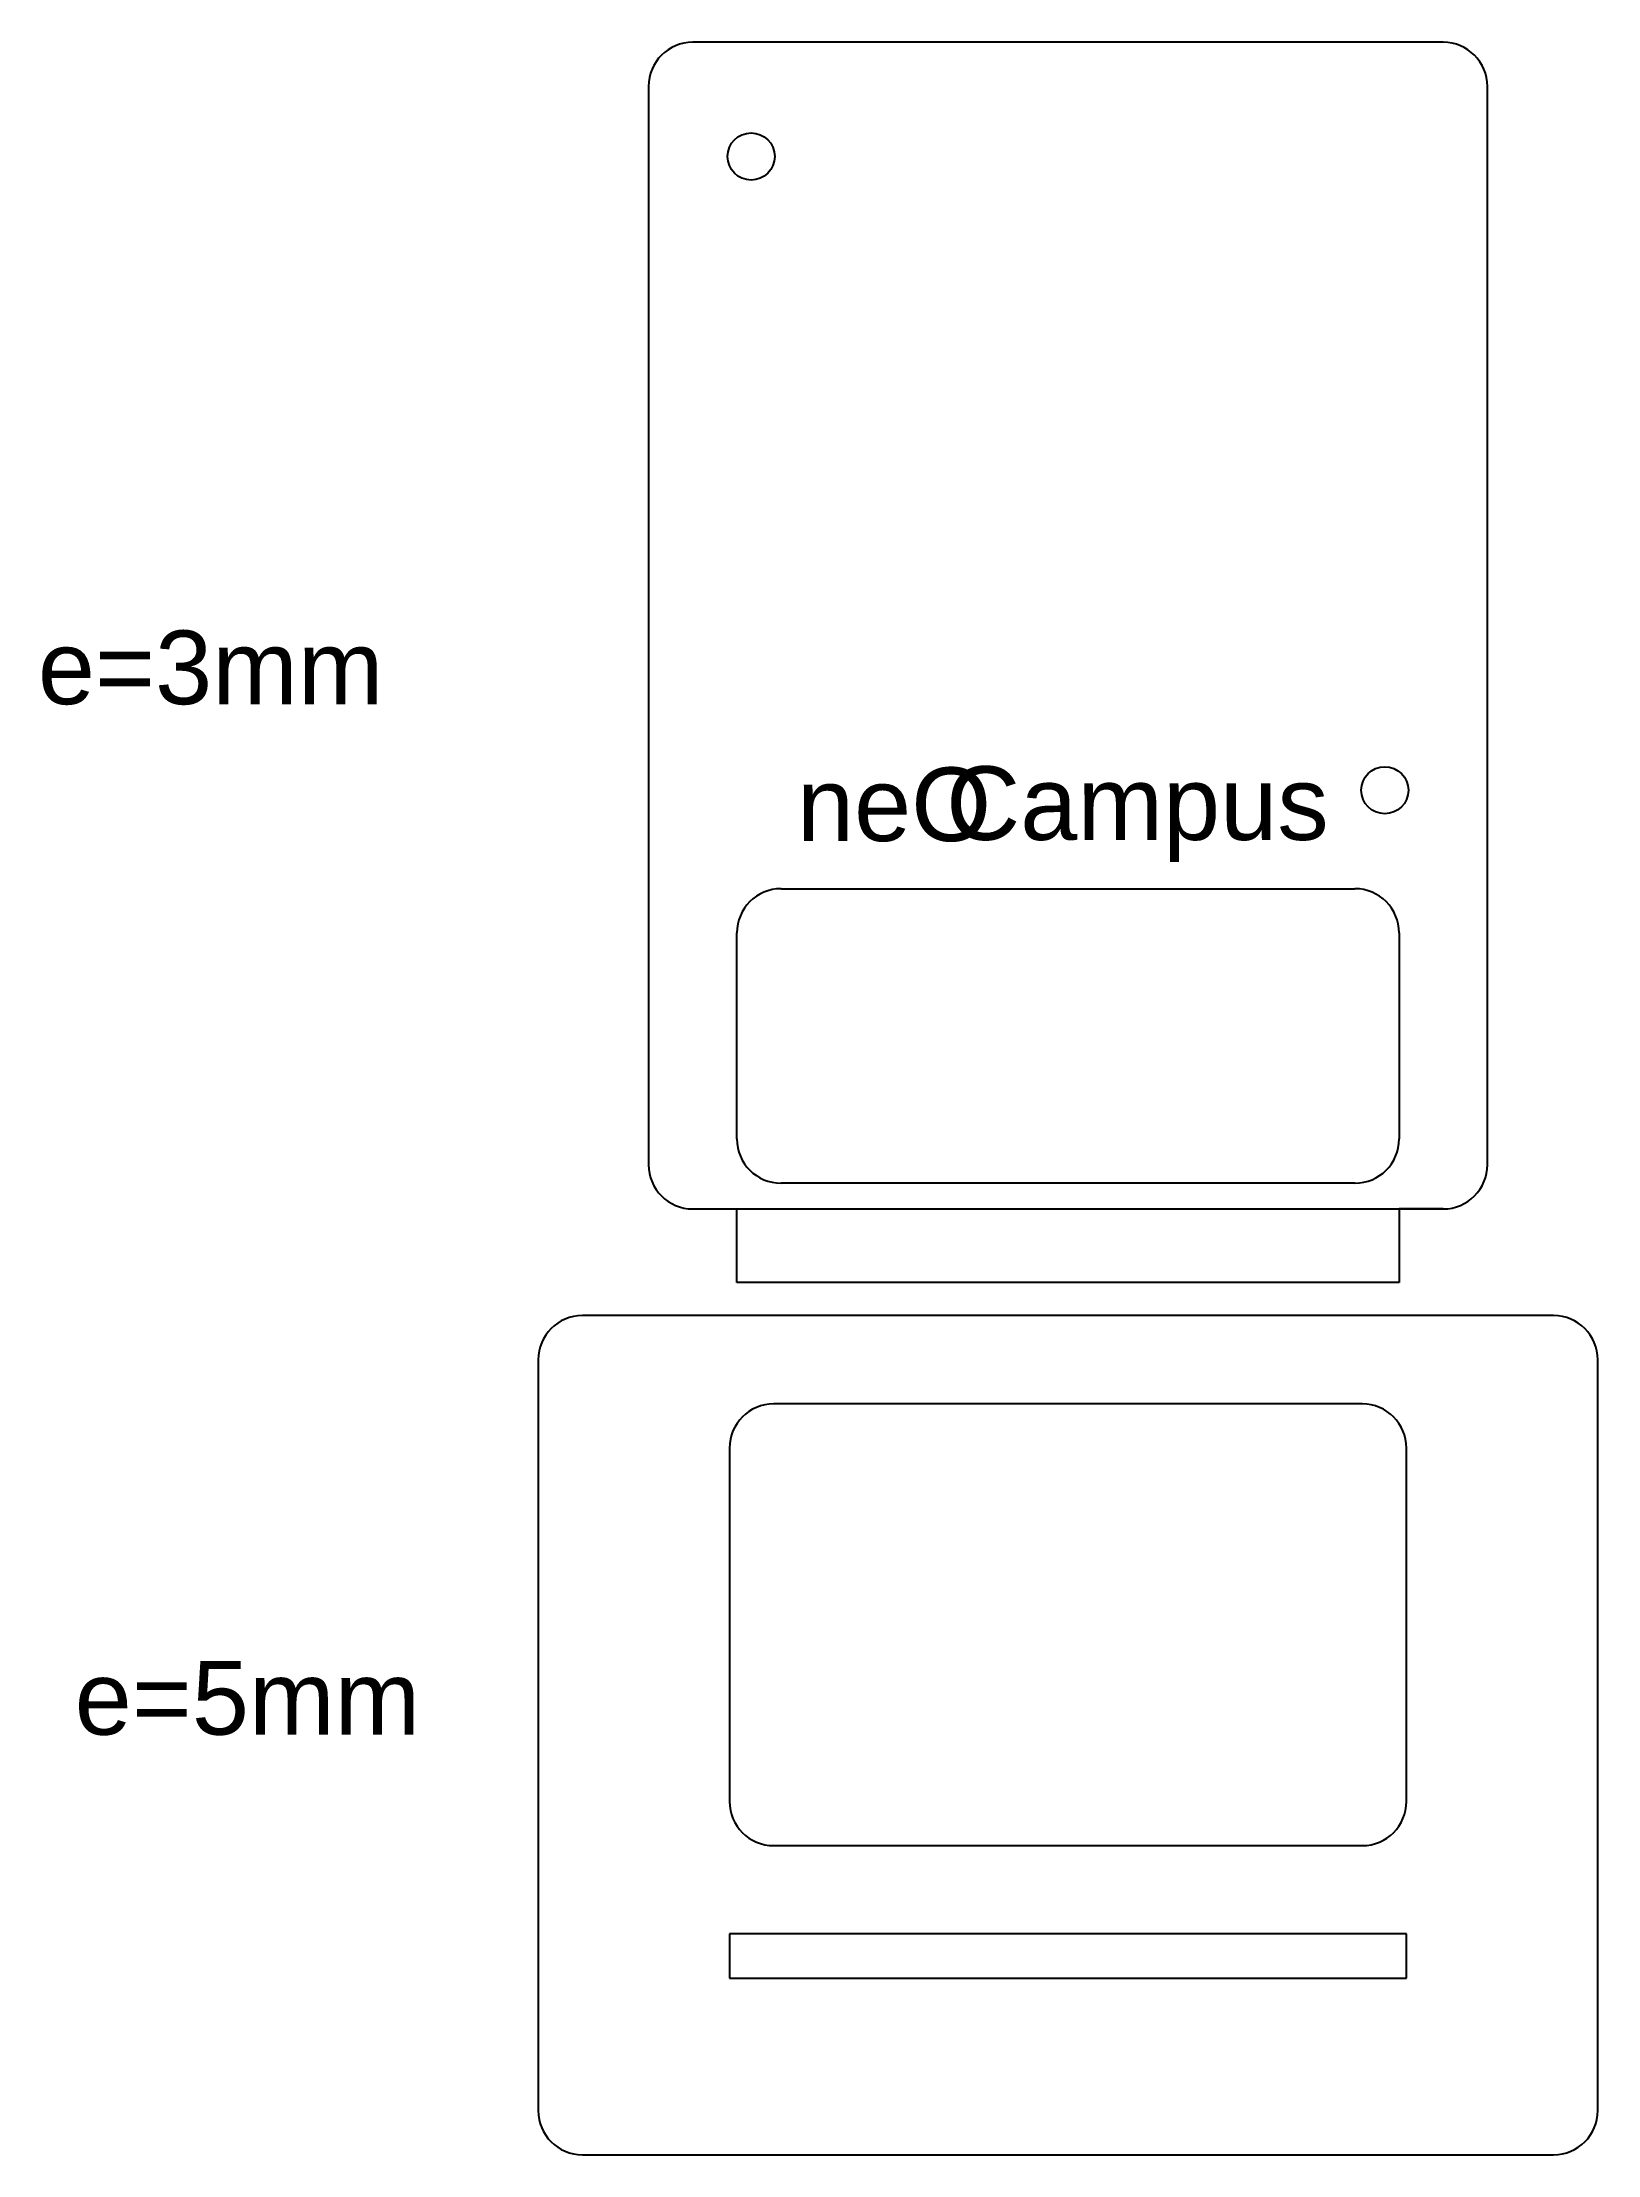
# Model space of a CAD drawing. Header units: millimetres. Extents: x -70 to 36, y -81 to 62.
import ezdxf

# ---------------------------------------------------------------- set-up
doc = ezdxf.new("R2010")
doc.units = ezdxf.units.MM
doc.layers.get('0').update_dxf_attribs({"lineweight": 35, "true_color": 0xffffff})
doc.styles.add('textstyle0', font='')
doc.styles.add('textstyle1', font='')
doc.styles.add('textstyle2', font='')
doc.styles.add('textstyle3', font='')
doc.styles.get('textstyle0').set_extended_font_data('Arial')
doc.styles.get('textstyle1').set_extended_font_data('Arial')
doc.styles.get('textstyle2').set_extended_font_data('Arial')
doc.styles.get('textstyle3').set_extended_font_data('Arial')

msp = doc.modelspace()

# ---------------------------------------------------------------- linework, layer by layer
at = {"lineweight": 35}
for p, q in [((25.5, 62.5), (-25.5, 62.5)), ((-28.5, 59.5), (-28.5, -13.75)), ((28.5, -13.75), (28.5, 59.5)), ((-19.5, 5), (19.5, 5)), ((-22.5, -12), (-22.5, 2)), ((22.5, 2), (22.5, -12)), ((19.5, -15), (-19.5, -15)), ((-25.5, -16.75), (25.5, -16.75))]:
    msp.add_line(p, q, dxfattribs=at)
for p, q in [((-25.5, -16.75), (-22.5, -16.75)), ((-22.5, -21.75), (-22.5, -16.75)), ((22.5, -16.75), (22.5, -21.75)), ((25.5, -16.75), (22.5, -16.75)), ((22.5, -21.75), (-22.5, -21.75)), ((33, -24), (-33, -24)), ((-36, -27), (-36, -78)), ((36, -78), (36, -27)), ((20, -30), (-20, -30)), ((-23, -33), (-23, -57)), ((23, -57), (23, -33)), ((-20, -60), (20, -60)), ((23, -66), (-23, -66)), ((-23, -66), (-23, -69)), ((23, -69), (23, -66)), ((-23, -69), (23, -69)), ((-33, -81), (33, -81))]:
    msp.add_line(p, q)
at = {"color": 7, "lineweight": 35, "true_color": 0xffffff}
for centre in [(-21.53, 54.74), (21.53, 11.69)]:
    msp.add_circle(centre, 1.6, dxfattribs=at)
at = {"lineweight": 35}
for centre, start, end in [((-25.5, 59.5), 90, 180), ((25.5, 59.5), 0, 90), ((-19.5, 2), 90, 180), ((19.5, 2), 0, 90), ((-19.5, -12), 180, 270), ((19.5, -12), 270, 0), ((-25.5, -13.75), 180, 270), ((25.5, -13.75), 270, 0)]:
    msp.add_arc(centre, 3, start, end, dxfattribs=at)
for centre, start, end in [((-33, -27), 90, 180), ((33, -27), 0, 90), ((-20, -33), 90, 180), ((20, -33), 0, 90), ((-20, -57), 180, 270), ((20, -57), 270, 0), ((-33, -78), 180, 270), ((33, -78), 270, 0)]:
    msp.add_arc(centre, 3, start, end)

# ---------------------------------------------------------------- texts
at = {"char_height": 1, "attachment_point": 4}
for s, insert, style in [('\\H5;e=3mm', (-70, 20), 'textstyle0'), ('\\H5;neO', (-18.42, 10.7), 'textstyle2'), ('\\H5;Campus', (-8.29, 10.06), 'textstyle3'), ('\\H5;e=5mm', (-67.5, -50), 'textstyle1')]:
    msp.add_mtext(s, dxfattribs=dict(at, insert=insert, style=style))

doc.saveas('drawing.dxf')
